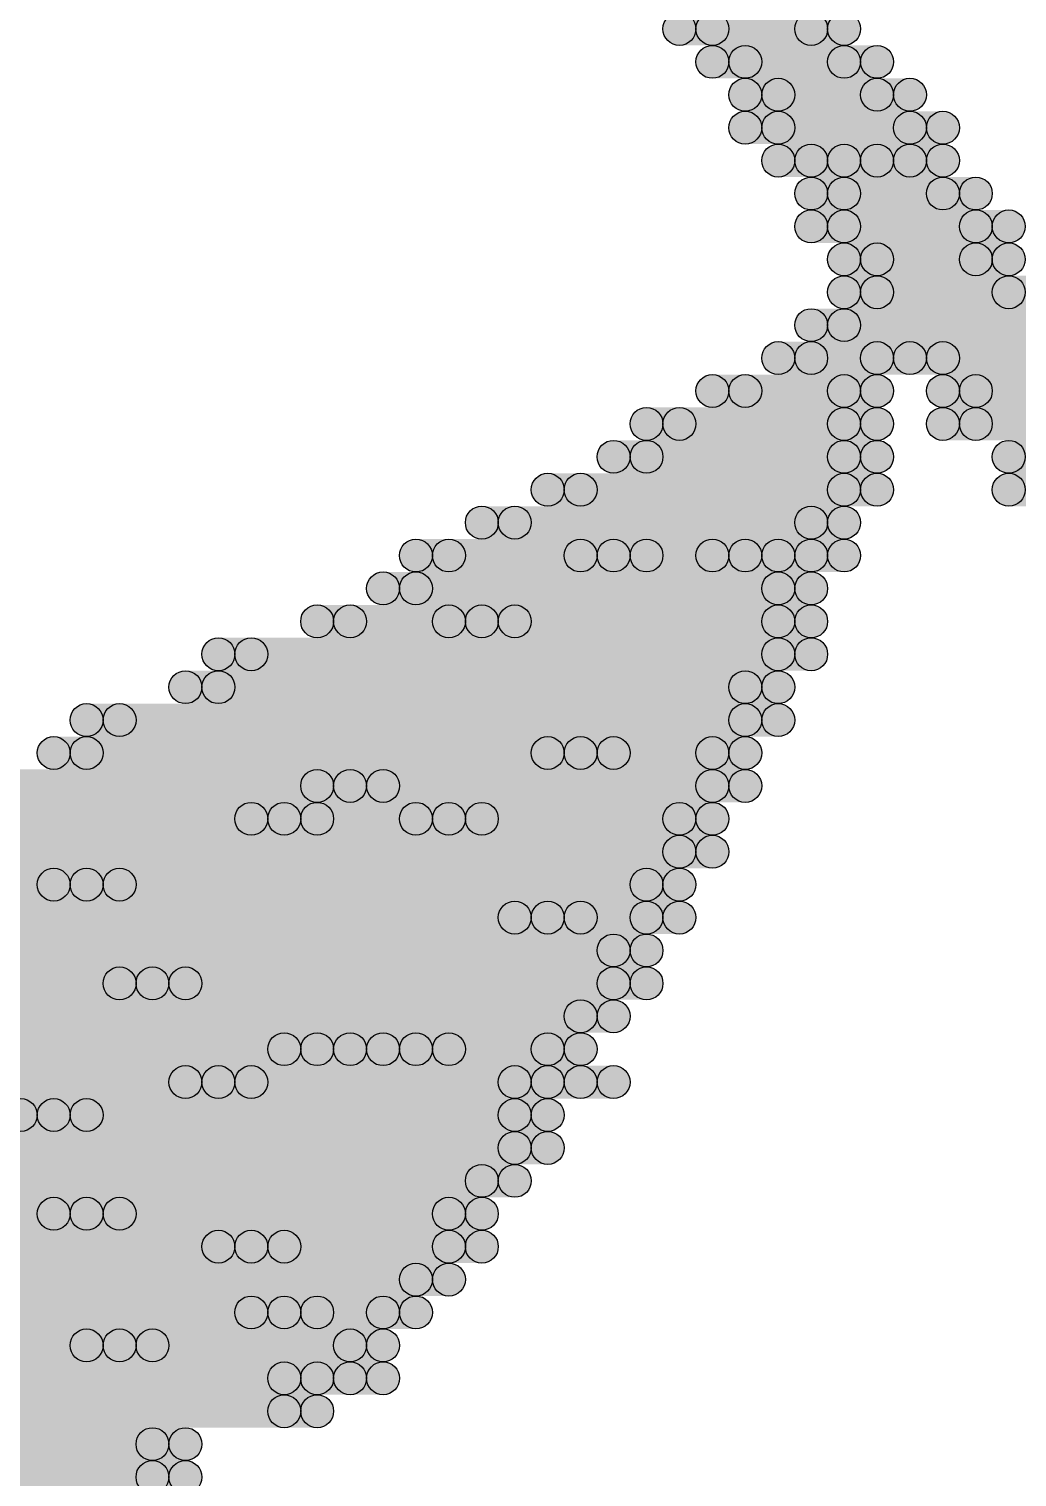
# Model space of a CAD drawing. Header units: millimetres. Extents: x 0 to 137, y 0 to 37.
# Drawn here: x 132.493 to 133.255, y 6.68 to 7.798 of the extents above; entities that cross this region are included whole.
import ezdxf

# ---------------------------------------------------------------- set-up
doc = ezdxf.new("R2010")
doc.units = ezdxf.units.MM
doc.layers.add('TopLayer', color=1, linetype='Continuous')
doc.layers.add('TopSolder', color=216, linetype='Continuous')

msp = doc.modelspace()

# ---------------------------------------------------------------- hatches: boundary and pattern name
at = {"layer": 'TopLayer'}
h = msp.add_hatch(color=1, dxfattribs=at)
edge = h.paths.add_edge_path()
edge.add_arc((133.0198, 7.7978), 0.0127, 0, 360)
for points in [[(133.0198, 7.7851), (133.0198, 7.8105), (133.1214, 7.8105), (133.1214, 7.7851)], [(133.0452, 7.7597), (133.0452, 7.7851), (133.1468, 7.7851), (133.1468, 7.7597)], [(133.0706, 7.7343), (133.0706, 7.7597), (133.1722, 7.7597), (133.1722, 7.7343)], [(133.0706, 7.7089), (133.0706, 7.7343), (133.1976, 7.7343), (133.1976, 7.7089)], [(133.096, 7.6835), (133.096, 7.7089), (133.1468, 7.7089), (133.1468, 7.6835)], [(133.1722, 7.6835), (133.1722, 7.7089), (133.1976, 7.7089), (133.1976, 7.6835)], [(133.1214, 7.6581), (133.1214, 7.6835), (133.223, 7.6835), (133.223, 7.6581)], [(133.1214, 7.6327), (133.1214, 7.6581), (133.2484, 7.6581), (133.2484, 7.6327)], [(133.1468, 7.6073), (133.1468, 7.6327), (133.2484, 7.6327), (133.2484, 7.6073)], [(133.1468, 7.5819), (133.1468, 7.6073), (133.2738, 7.6073), (133.2738, 7.5819)], [(133.1214, 7.5565), (133.1214, 7.5819), (133.2992, 7.5819), (133.2992, 7.5565)], [(133.096, 7.5311), (133.096, 7.5565), (133.1722, 7.5565), (133.1722, 7.5311)], [(133.1976, 7.5311), (133.1976, 7.5565), (133.3246, 7.5565), (133.3246, 7.5311)], [(133.0452, 7.5057), (133.0452, 7.5311), (133.1468, 7.5311), (133.1468, 7.5057)], [(133.223, 7.5057), (133.223, 7.5311), (133.3246, 7.5311), (133.3246, 7.5057)], [(132.9944, 7.4803), (132.9944, 7.5057), (133.1468, 7.5057), (133.1468, 7.4803)], [(133.223, 7.4803), (133.223, 7.5057), (133.35, 7.5057), (133.35, 7.4803)], [(132.969, 7.4549), (132.969, 7.4803), (133.1468, 7.4803), (133.1468, 7.4549)], [(132.9182, 7.4295), (132.9182, 7.4549), (133.1468, 7.4549), (133.1468, 7.4295)], [(132.8674, 7.4041), (132.8674, 7.4295), (133.1214, 7.4295), (133.1214, 7.4041)], [(132.8166, 7.3787), (132.8166, 7.4041), (132.9436, 7.4041), (132.9436, 7.3787)], [(132.969, 7.3787), (132.969, 7.4041), (133.0452, 7.4041), (133.0452, 7.3787)], [(133.0706, 7.3787), (133.0706, 7.4041), (133.1214, 7.4041), (133.1214, 7.3787)], [(132.7912, 7.3533), (132.7912, 7.3787), (133.096, 7.3787), (133.096, 7.3533)], [(132.7404, 7.3279), (132.7404, 7.3533), (132.842, 7.3533), (132.842, 7.3279)], [(132.8674, 7.3279), (132.8674, 7.3533), (133.096, 7.3533), (133.096, 7.3279)], [(132.6642, 7.3025), (132.6642, 7.3279), (133.096, 7.3279), (133.096, 7.3025)], [(132.6388, 7.2771), (132.6388, 7.3025), (133.0706, 7.3025), (133.0706, 7.2771)], [(132.5626, 7.2517), (132.5626, 7.2771), (133.0706, 7.2771), (133.0706, 7.2517)], [(132.5372, 7.2263), (132.5372, 7.2517), (132.9182, 7.2517), (132.9182, 7.2263)], [(132.9436, 7.2263), (132.9436, 7.2517), (133.0452, 7.2517), (133.0452, 7.2263)], [(132.461, 7.2009), (132.461, 7.2263), (132.7404, 7.2263), (132.7404, 7.2009)], [(132.7658, 7.2009), (132.7658, 7.2263), (133.0452, 7.2263), (133.0452, 7.2009)], [(132.3848, 7.1755), (132.3848, 7.2009), (132.6896, 7.2009), (132.6896, 7.1755)], [(132.715, 7.1755), (132.715, 7.2009), (132.8166, 7.2009), (132.8166, 7.1755)], [(132.842, 7.1755), (132.842, 7.2009), (133.0198, 7.2009), (133.0198, 7.1755)], [(132.334, 7.1501), (132.334, 7.1755), (133.0198, 7.1755), (133.0198, 7.1501)], [(132.2578, 7.1247), (132.2578, 7.1501), (132.5372, 7.1501), (132.5372, 7.1247)], [(132.5626, 7.1247), (132.5626, 7.1501), (132.9944, 7.1501), (132.9944, 7.1247)], [(132.1816, 7.0993), (132.1816, 7.1247), (132.8928, 7.1247), (132.8928, 7.0993)], [(132.9182, 7.0993), (132.9182, 7.1247), (132.9944, 7.1247), (132.9944, 7.0993)], [(132.1308, 7.0739), (132.1308, 7.0993), (132.969, 7.0993), (132.969, 7.0739)], [(132.0292, 7.0485), (132.0292, 7.0739), (132.588, 7.0739), (132.588, 7.0485)], [(132.6134, 7.0485), (132.6134, 7.0739), (132.969, 7.0739), (132.969, 7.0485)], [(132.4356, 7.0231), (132.4356, 7.0485), (132.9436, 7.0485), (132.9436, 7.0231)], [(131.8514, 6.9977), (131.8514, 7.0231), (132.715, 7.0231), (132.715, 6.9977)], [(132.7404, 6.9977), (132.7404, 7.0231), (132.7912, 7.0231), (132.7912, 6.9977)], [(132.8166, 6.9977), (132.8166, 7.0231), (132.9182, 7.0231), (132.9182, 6.9977)], [(132.334, 6.9723), (132.334, 6.9977), (132.6388, 6.9977), (132.6388, 6.9723)], [(132.6642, 6.9723), (132.6642, 6.9977), (132.8928, 6.9977), (132.8928, 6.9723)], [(132.9182, 6.9723), (132.9182, 6.9977), (132.9436, 6.9977), (132.9436, 6.9723)], [(132.1562, 6.9469), (132.1562, 6.9723), (132.5118, 6.9723), (132.5118, 6.9469)], [(132.5372, 6.9469), (132.5372, 6.9723), (132.8928, 6.9723), (132.8928, 6.9469)], [(132.1816, 6.9215), (132.1816, 6.9469), (132.8928, 6.9469), (132.8928, 6.9215)], [(131.3434, 6.8961), (131.3434, 6.9215), (132.8674, 6.9215), (132.8674, 6.8961)], [(132.3594, 6.8707), (132.3594, 6.8961), (132.5372, 6.8961), (132.5372, 6.8707)], [(132.5626, 6.8707), (132.5626, 6.8961), (132.842, 6.8961), (132.842, 6.8707)], [(131.191, 6.8453), (131.191, 6.8707), (132.6642, 6.8707), (132.6642, 6.8453)], [(132.6896, 6.8453), (132.6896, 6.8707), (132.842, 6.8707), (132.842, 6.8453)], [(132.3848, 6.8199), (132.3848, 6.8453), (132.8166, 6.8453), (132.8166, 6.8199)], [(131.699, 6.7945), (131.699, 6.8199), (132.6896, 6.8199), (132.6896, 6.7945)], [(132.715, 6.7945), (132.715, 6.8199), (132.7912, 6.8199), (132.7912, 6.7945)], [(132.461, 6.7691), (132.461, 6.7945), (132.5626, 6.7945), (132.5626, 6.7691)], [(132.588, 6.7691), (132.588, 6.7945), (132.7658, 6.7945), (132.7658, 6.7691)], [(132.1054, 6.7437), (132.1054, 6.7691), (132.715, 6.7691), (132.715, 6.7437)], [(132.7404, 6.7437), (132.7404, 6.7691), (132.7658, 6.7691), (132.7658, 6.7437)], [(132.2324, 6.7183), (132.2324, 6.7437), (132.715, 6.7437), (132.715, 6.7183)], [(131.064, 6.6929), (131.064, 6.7183), (132.6134, 6.7183), (132.6134, 6.6929)], [(132.2832, 6.6675), (132.2832, 6.6929), (132.6134, 6.6929), (132.6134, 6.6675)]]:
    msp.add_hatch(color=1, dxfattribs=at).paths.add_polyline_path(points)
h = msp.add_hatch(color=1, dxfattribs=at)
edge = h.paths.add_edge_path()
edge.add_arc((133.1214, 7.7978), 0.0127, 0, 360)
h = msp.add_hatch(color=1, dxfattribs=at)
edge = h.paths.add_edge_path()
edge.add_arc((133.0452, 7.7724), 0.0127, 0, 360)
h = msp.add_hatch(color=1, dxfattribs=at)
edge = h.paths.add_edge_path()
edge.add_arc((133.1468, 7.7724), 0.0127, 0, 360)
h = msp.add_hatch(color=1, dxfattribs=at)
edge = h.paths.add_edge_path()
edge.add_arc((133.0706, 7.747), 0.0127, 0, 360)
h = msp.add_hatch(color=1, dxfattribs=at)
edge = h.paths.add_edge_path()
edge.add_arc((133.1722, 7.747), 0.0127, 0, 360)
h = msp.add_hatch(color=1, dxfattribs=at)
edge = h.paths.add_edge_path()
edge.add_arc((133.0706, 7.7216), 0.0127, 0, 360)
h = msp.add_hatch(color=1, dxfattribs=at)
edge = h.paths.add_edge_path()
edge.add_arc((133.1976, 7.7216), 0.0127, 0, 360)
h = msp.add_hatch(color=1, dxfattribs=at)
edge = h.paths.add_edge_path()
edge.add_arc((133.096, 7.6962), 0.0127, 0, 360)
h = msp.add_hatch(color=1, dxfattribs=at)
edge = h.paths.add_edge_path()
edge.add_arc((133.1468, 7.6962), 0.0127, 0, 360)
h = msp.add_hatch(color=1, dxfattribs=at)
edge = h.paths.add_edge_path()
edge.add_arc((133.1722, 7.6962), 0.0127, 0, 360)
h = msp.add_hatch(color=1, dxfattribs=at)
edge = h.paths.add_edge_path()
edge.add_arc((133.1976, 7.6962), 0.0127, 0, 360)
h = msp.add_hatch(color=1, dxfattribs=at)
edge = h.paths.add_edge_path()
edge.add_arc((133.1214, 7.6708), 0.0127, 0, 360)
h = msp.add_hatch(color=1, dxfattribs=at)
edge = h.paths.add_edge_path()
edge.add_arc((133.223, 7.6708), 0.0127, 0, 360)
h = msp.add_hatch(color=1, dxfattribs=at)
edge = h.paths.add_edge_path()
edge.add_arc((133.1214, 7.6454), 0.0127, 0, 360)
h = msp.add_hatch(color=1, dxfattribs=at)
edge = h.paths.add_edge_path()
edge.add_arc((133.2484, 7.6454), 0.0127, 0, 360)
h = msp.add_hatch(color=1, dxfattribs=at)
edge = h.paths.add_edge_path()
edge.add_arc((133.1468, 7.62), 0.0127, 0, 360)
h = msp.add_hatch(color=1, dxfattribs=at)
edge = h.paths.add_edge_path()
edge.add_arc((133.2484, 7.62), 0.0127, 0, 360)
h = msp.add_hatch(color=1, dxfattribs=at)
edge = h.paths.add_edge_path()
edge.add_arc((133.1468, 7.5946), 0.0127, 0, 360)
h = msp.add_hatch(color=1, dxfattribs=at)
edge = h.paths.add_edge_path()
edge.add_arc((133.1214, 7.5692), 0.0127, 0, 360)
h = msp.add_hatch(color=1, dxfattribs=at)
edge = h.paths.add_edge_path()
edge.add_arc((133.096, 7.5438), 0.0127, 0, 360)
h = msp.add_hatch(color=1, dxfattribs=at)
edge = h.paths.add_edge_path()
edge.add_arc((133.1722, 7.5438), 0.0127, 0, 360)
h = msp.add_hatch(color=1, dxfattribs=at)
edge = h.paths.add_edge_path()
edge.add_arc((133.1976, 7.5438), 0.0127, 0, 360)
h = msp.add_hatch(color=1, dxfattribs=at)
edge = h.paths.add_edge_path()
edge.add_arc((133.0452, 7.5184), 0.0127, 0, 360)
h = msp.add_hatch(color=1, dxfattribs=at)
edge = h.paths.add_edge_path()
edge.add_arc((133.1468, 7.5184), 0.0127, 0, 360)
h = msp.add_hatch(color=1, dxfattribs=at)
edge = h.paths.add_edge_path()
edge.add_arc((133.223, 7.5184), 0.0127, 0, 360)
h = msp.add_hatch(color=1, dxfattribs=at)
edge = h.paths.add_edge_path()
edge.add_arc((132.9944, 7.493), 0.0127, 0, 360)
h = msp.add_hatch(color=1, dxfattribs=at)
edge = h.paths.add_edge_path()
edge.add_arc((133.1468, 7.493), 0.0127, 0, 360)
h = msp.add_hatch(color=1, dxfattribs=at)
edge = h.paths.add_edge_path()
edge.add_arc((133.223, 7.493), 0.0127, 0, 360)
h = msp.add_hatch(color=1, dxfattribs=at)
edge = h.paths.add_edge_path()
edge.add_arc((132.969, 7.4676), 0.0127, 0, 360)
h = msp.add_hatch(color=1, dxfattribs=at)
edge = h.paths.add_edge_path()
edge.add_arc((133.1468, 7.4676), 0.0127, 0, 360)
h = msp.add_hatch(color=1, dxfattribs=at)
edge = h.paths.add_edge_path()
edge.add_arc((132.9182, 7.4422), 0.0127, 0, 360)
h = msp.add_hatch(color=1, dxfattribs=at)
edge = h.paths.add_edge_path()
edge.add_arc((133.1468, 7.4422), 0.0127, 0, 360)
h = msp.add_hatch(color=1, dxfattribs=at)
edge = h.paths.add_edge_path()
edge.add_arc((132.8674, 7.4168), 0.0127, 0, 360)
h = msp.add_hatch(color=1, dxfattribs=at)
edge = h.paths.add_edge_path()
edge.add_arc((133.1214, 7.4168), 0.0127, 0, 360)
h = msp.add_hatch(color=1, dxfattribs=at)
edge = h.paths.add_edge_path()
edge.add_arc((132.8166, 7.3914), 0.0127, 0, 360)
h = msp.add_hatch(color=1, dxfattribs=at)
edge = h.paths.add_edge_path()
edge.add_arc((132.9436, 7.3914), 0.0127, 0, 360)
h = msp.add_hatch(color=1, dxfattribs=at)
edge = h.paths.add_edge_path()
edge.add_arc((132.969, 7.3914), 0.0127, 0, 360)
h = msp.add_hatch(color=1, dxfattribs=at)
edge = h.paths.add_edge_path()
edge.add_arc((133.0452, 7.3914), 0.0127, 0, 360)
h = msp.add_hatch(color=1, dxfattribs=at)
edge = h.paths.add_edge_path()
edge.add_arc((133.0706, 7.3914), 0.0127, 0, 360)
h = msp.add_hatch(color=1, dxfattribs=at)
edge = h.paths.add_edge_path()
edge.add_arc((133.1214, 7.3914), 0.0127, 0, 360)
h = msp.add_hatch(color=1, dxfattribs=at)
edge = h.paths.add_edge_path()
edge.add_arc((132.7912, 7.366), 0.0127, 0, 360)
h = msp.add_hatch(color=1, dxfattribs=at)
edge = h.paths.add_edge_path()
edge.add_arc((133.096, 7.366), 0.0127, 0, 360)
h = msp.add_hatch(color=1, dxfattribs=at)
edge = h.paths.add_edge_path()
edge.add_arc((132.7404, 7.3406), 0.0127, 0, 360)
h = msp.add_hatch(color=1, dxfattribs=at)
edge = h.paths.add_edge_path()
edge.add_arc((132.842, 7.3406), 0.0127, 0, 360)
h = msp.add_hatch(color=1, dxfattribs=at)
edge = h.paths.add_edge_path()
edge.add_arc((132.8674, 7.3406), 0.0127, 0, 360)
h = msp.add_hatch(color=1, dxfattribs=at)
edge = h.paths.add_edge_path()
edge.add_arc((133.096, 7.3406), 0.0127, 0, 360)
h = msp.add_hatch(color=1, dxfattribs=at)
edge = h.paths.add_edge_path()
edge.add_arc((132.6642, 7.3152), 0.0127, 0, 360)
h = msp.add_hatch(color=1, dxfattribs=at)
edge = h.paths.add_edge_path()
edge.add_arc((133.096, 7.3152), 0.0127, 0, 360)
h = msp.add_hatch(color=1, dxfattribs=at)
edge = h.paths.add_edge_path()
edge.add_arc((132.6388, 7.2898), 0.0127, 0, 360)
h = msp.add_hatch(color=1, dxfattribs=at)
edge = h.paths.add_edge_path()
edge.add_arc((133.0706, 7.2898), 0.0127, 0, 360)
h = msp.add_hatch(color=1, dxfattribs=at)
edge = h.paths.add_edge_path()
edge.add_arc((132.5626, 7.2644), 0.0127, 0, 360)
h = msp.add_hatch(color=1, dxfattribs=at)
edge = h.paths.add_edge_path()
edge.add_arc((133.0706, 7.2644), 0.0127, 0, 360)
h = msp.add_hatch(color=1, dxfattribs=at)
edge = h.paths.add_edge_path()
edge.add_arc((132.5372, 7.239), 0.0127, 0, 360)
h = msp.add_hatch(color=1, dxfattribs=at)
edge = h.paths.add_edge_path()
edge.add_arc((132.9182, 7.239), 0.0127, 0, 360)
h = msp.add_hatch(color=1, dxfattribs=at)
edge = h.paths.add_edge_path()
edge.add_arc((132.9436, 7.239), 0.0127, 0, 360)
h = msp.add_hatch(color=1, dxfattribs=at)
edge = h.paths.add_edge_path()
edge.add_arc((133.0452, 7.239), 0.0127, 0, 360)
h = msp.add_hatch(color=1, dxfattribs=at)
edge = h.paths.add_edge_path()
edge.add_arc((132.7404, 7.2136), 0.0127, 0, 360)
h = msp.add_hatch(color=1, dxfattribs=at)
edge = h.paths.add_edge_path()
edge.add_arc((132.7658, 7.2136), 0.0127, 0, 360)
h = msp.add_hatch(color=1, dxfattribs=at)
edge = h.paths.add_edge_path()
edge.add_arc((133.0452, 7.2136), 0.0127, 0, 360)
h = msp.add_hatch(color=1, dxfattribs=at)
edge = h.paths.add_edge_path()
edge.add_arc((132.6896, 7.1882), 0.0127, 0, 360)
h = msp.add_hatch(color=1, dxfattribs=at)
edge = h.paths.add_edge_path()
edge.add_arc((132.715, 7.1882), 0.0127, 0, 360)
h = msp.add_hatch(color=1, dxfattribs=at)
edge = h.paths.add_edge_path()
edge.add_arc((132.8166, 7.1882), 0.0127, 0, 360)
h = msp.add_hatch(color=1, dxfattribs=at)
edge = h.paths.add_edge_path()
edge.add_arc((132.842, 7.1882), 0.0127, 0, 360)
h = msp.add_hatch(color=1, dxfattribs=at)
edge = h.paths.add_edge_path()
edge.add_arc((133.0198, 7.1882), 0.0127, 0, 360)
h = msp.add_hatch(color=1, dxfattribs=at)
edge = h.paths.add_edge_path()
edge.add_arc((133.0198, 7.1628), 0.0127, 0, 360)
h = msp.add_hatch(color=1, dxfattribs=at)
edge = h.paths.add_edge_path()
edge.add_arc((132.5372, 7.1374), 0.0127, 0, 360)
h = msp.add_hatch(color=1, dxfattribs=at)
edge = h.paths.add_edge_path()
edge.add_arc((132.5626, 7.1374), 0.0127, 0, 360)
h = msp.add_hatch(color=1, dxfattribs=at)
edge = h.paths.add_edge_path()
edge.add_arc((132.9944, 7.1374), 0.0127, 0, 360)
h = msp.add_hatch(color=1, dxfattribs=at)
edge = h.paths.add_edge_path()
edge.add_arc((132.8928, 7.112), 0.0127, 0, 360)
h = msp.add_hatch(color=1, dxfattribs=at)
edge = h.paths.add_edge_path()
edge.add_arc((132.9182, 7.112), 0.0127, 0, 360)
h = msp.add_hatch(color=1, dxfattribs=at)
edge = h.paths.add_edge_path()
edge.add_arc((132.9944, 7.112), 0.0127, 0, 360)
h = msp.add_hatch(color=1, dxfattribs=at)
edge = h.paths.add_edge_path()
edge.add_arc((132.969, 7.0866), 0.0127, 0, 360)
h = msp.add_hatch(color=1, dxfattribs=at)
edge = h.paths.add_edge_path()
edge.add_arc((132.588, 7.0612), 0.0127, 0, 360)
h = msp.add_hatch(color=1, dxfattribs=at)
edge = h.paths.add_edge_path()
edge.add_arc((132.6134, 7.0612), 0.0127, 0, 360)
h = msp.add_hatch(color=1, dxfattribs=at)
edge = h.paths.add_edge_path()
edge.add_arc((132.969, 7.0612), 0.0127, 0, 360)
h = msp.add_hatch(color=1, dxfattribs=at)
edge = h.paths.add_edge_path()
edge.add_arc((132.9436, 7.0358), 0.0127, 0, 360)
h = msp.add_hatch(color=1, dxfattribs=at)
edge = h.paths.add_edge_path()
edge.add_arc((132.715, 7.0104), 0.0127, 0, 360)
h = msp.add_hatch(color=1, dxfattribs=at)
edge = h.paths.add_edge_path()
edge.add_arc((132.7404, 7.0104), 0.0127, 0, 360)
h = msp.add_hatch(color=1, dxfattribs=at)
edge = h.paths.add_edge_path()
edge.add_arc((132.7912, 7.0104), 0.0127, 0, 360)
h = msp.add_hatch(color=1, dxfattribs=at)
edge = h.paths.add_edge_path()
edge.add_arc((132.8166, 7.0104), 0.0127, 0, 360)
h = msp.add_hatch(color=1, dxfattribs=at)
edge = h.paths.add_edge_path()
edge.add_arc((132.9182, 7.0104), 0.0127, 0, 360)
h = msp.add_hatch(color=1, dxfattribs=at)
edge = h.paths.add_edge_path()
edge.add_arc((132.6388, 6.985), 0.0127, 0, 360)
h = msp.add_hatch(color=1, dxfattribs=at)
edge = h.paths.add_edge_path()
edge.add_arc((132.6642, 6.985), 0.0127, 0, 360)
h = msp.add_hatch(color=1, dxfattribs=at)
edge = h.paths.add_edge_path()
edge.add_arc((132.8928, 6.985), 0.0127, 0, 360)
h = msp.add_hatch(color=1, dxfattribs=at)
edge = h.paths.add_edge_path()
edge.add_arc((132.9182, 6.985), 0.0127, 0, 360)
h = msp.add_hatch(color=1, dxfattribs=at)
edge = h.paths.add_edge_path()
edge.add_arc((132.9436, 6.985), 0.0127, 0, 360)
h = msp.add_hatch(color=1, dxfattribs=at)
edge = h.paths.add_edge_path()
edge.add_arc((132.5118, 6.9596), 0.0127, 0, 360)
h = msp.add_hatch(color=1, dxfattribs=at)
edge = h.paths.add_edge_path()
edge.add_arc((132.5372, 6.9596), 0.0127, 0, 360)
h = msp.add_hatch(color=1, dxfattribs=at)
edge = h.paths.add_edge_path()
edge.add_arc((132.8928, 6.9596), 0.0127, 0, 360)
h = msp.add_hatch(color=1, dxfattribs=at)
edge = h.paths.add_edge_path()
edge.add_arc((132.8928, 6.9342), 0.0127, 0, 360)
h = msp.add_hatch(color=1, dxfattribs=at)
edge = h.paths.add_edge_path()
edge.add_arc((132.8674, 6.9088), 0.0127, 0, 360)
h = msp.add_hatch(color=1, dxfattribs=at)
edge = h.paths.add_edge_path()
edge.add_arc((132.5372, 6.8834), 0.0127, 0, 360)
h = msp.add_hatch(color=1, dxfattribs=at)
edge = h.paths.add_edge_path()
edge.add_arc((132.5626, 6.8834), 0.0127, 0, 360)
h = msp.add_hatch(color=1, dxfattribs=at)
edge = h.paths.add_edge_path()
edge.add_arc((132.842, 6.8834), 0.0127, 0, 360)
h = msp.add_hatch(color=1, dxfattribs=at)
edge = h.paths.add_edge_path()
edge.add_arc((132.6642, 6.858), 0.0127, 0, 360)
h = msp.add_hatch(color=1, dxfattribs=at)
edge = h.paths.add_edge_path()
edge.add_arc((132.6896, 6.858), 0.0127, 0, 360)
h = msp.add_hatch(color=1, dxfattribs=at)
edge = h.paths.add_edge_path()
edge.add_arc((132.842, 6.858), 0.0127, 0, 360)
h = msp.add_hatch(color=1, dxfattribs=at)
edge = h.paths.add_edge_path()
edge.add_arc((132.8166, 6.8326), 0.0127, 0, 360)
h = msp.add_hatch(color=1, dxfattribs=at)
edge = h.paths.add_edge_path()
edge.add_arc((132.6896, 6.8072), 0.0127, 0, 360)
h = msp.add_hatch(color=1, dxfattribs=at)
edge = h.paths.add_edge_path()
edge.add_arc((132.715, 6.8072), 0.0127, 0, 360)
h = msp.add_hatch(color=1, dxfattribs=at)
edge = h.paths.add_edge_path()
edge.add_arc((132.7912, 6.8072), 0.0127, 0, 360)
h = msp.add_hatch(color=1, dxfattribs=at)
edge = h.paths.add_edge_path()
edge.add_arc((132.5626, 6.7818), 0.0127, 0, 360)
h = msp.add_hatch(color=1, dxfattribs=at)
edge = h.paths.add_edge_path()
edge.add_arc((132.588, 6.7818), 0.0127, 0, 360)
h = msp.add_hatch(color=1, dxfattribs=at)
edge = h.paths.add_edge_path()
edge.add_arc((132.7658, 6.7818), 0.0127, 0, 360)
h = msp.add_hatch(color=1, dxfattribs=at)
edge = h.paths.add_edge_path()
edge.add_arc((132.715, 6.7564), 0.0127, 0, 360)
h = msp.add_hatch(color=1, dxfattribs=at)
edge = h.paths.add_edge_path()
edge.add_arc((132.7404, 6.7564), 0.0127, 0, 360)
h = msp.add_hatch(color=1, dxfattribs=at)
edge = h.paths.add_edge_path()
edge.add_arc((132.7658, 6.7564), 0.0127, 0, 360)
h = msp.add_hatch(color=1, dxfattribs=at)
edge = h.paths.add_edge_path()
edge.add_arc((132.715, 6.731), 0.0127, 0, 360)
h = msp.add_hatch(color=1, dxfattribs=at)
edge = h.paths.add_edge_path()
edge.add_arc((132.6134, 6.7056), 0.0127, 0, 360)
h = msp.add_hatch(color=1, dxfattribs=at)
edge = h.paths.add_edge_path()
edge.add_arc((132.6134, 6.6802), 0.0127, 0, 360)
at = {"layer": 'TopSolder'}
h = msp.add_hatch(color=216, dxfattribs=at)
edge = h.paths.add_edge_path()
edge.add_arc((132.9944, 7.7978), 0.0127, 0, 360)
for points in [[(132.9944, 7.7851), (132.9944, 7.8105), (133.096, 7.8105), (133.096, 7.7851)], [(133.0198, 7.7597), (133.0198, 7.7851), (133.1214, 7.7851), (133.1214, 7.7597)], [(133.0452, 7.7343), (133.0452, 7.7597), (133.1468, 7.7597), (133.1468, 7.7343)], [(133.0452, 7.7089), (133.0452, 7.7343), (133.1722, 7.7343), (133.1722, 7.7089)], [(133.0706, 7.6835), (133.0706, 7.7089), (133.1214, 7.7089), (133.1214, 7.6835)], [(133.1468, 7.6835), (133.1468, 7.7089), (133.1722, 7.7089), (133.1722, 7.6835)], [(133.096, 7.6581), (133.096, 7.6835), (133.1976, 7.6835), (133.1976, 7.6581)], [(133.096, 7.6327), (133.096, 7.6581), (133.223, 7.6581), (133.223, 7.6327)], [(133.1214, 7.6073), (133.1214, 7.6327), (133.223, 7.6327), (133.223, 7.6073)], [(133.1214, 7.5819), (133.1214, 7.6073), (133.2484, 7.6073), (133.2484, 7.5819)], [(133.096, 7.5565), (133.096, 7.5819), (133.2738, 7.5819), (133.2738, 7.5565)], [(133.0706, 7.5311), (133.0706, 7.5565), (133.1468, 7.5565), (133.1468, 7.5311)], [(133.1722, 7.5311), (133.1722, 7.5565), (133.2992, 7.5565), (133.2992, 7.5311)], [(133.0198, 7.5057), (133.0198, 7.5311), (133.1214, 7.5311), (133.1214, 7.5057)], [(133.1976, 7.5057), (133.1976, 7.5311), (133.2992, 7.5311), (133.2992, 7.5057)], [(132.969, 7.4803), (132.969, 7.5057), (133.1214, 7.5057), (133.1214, 7.4803)], [(133.1976, 7.4803), (133.1976, 7.5057), (133.3246, 7.5057), (133.3246, 7.4803)], [(132.9436, 7.4549), (132.9436, 7.4803), (133.1214, 7.4803), (133.1214, 7.4549)], [(133.2484, 7.4549), (133.2484, 7.4803), (133.3246, 7.4803), (133.3246, 7.4549)], [(132.8928, 7.4295), (132.8928, 7.4549), (133.1214, 7.4549), (133.1214, 7.4295)], [(133.2484, 7.4295), (133.2484, 7.4549), (133.35, 7.4549), (133.35, 7.4295)], [(132.842, 7.4041), (132.842, 7.4295), (133.096, 7.4295), (133.096, 7.4041)], [(132.7912, 7.3787), (132.7912, 7.4041), (132.9182, 7.4041), (132.9182, 7.3787)], [(132.9436, 7.3787), (132.9436, 7.4041), (133.0198, 7.4041), (133.0198, 7.3787)], [(133.0452, 7.3787), (133.0452, 7.4041), (133.096, 7.4041), (133.096, 7.3787)], [(132.7658, 7.3533), (132.7658, 7.3787), (133.0706, 7.3787), (133.0706, 7.3533)], [(132.715, 7.3279), (132.715, 7.3533), (132.8166, 7.3533), (132.8166, 7.3279)], [(132.842, 7.3279), (132.842, 7.3533), (133.0706, 7.3533), (133.0706, 7.3279)], [(132.6388, 7.3025), (132.6388, 7.3279), (133.0706, 7.3279), (133.0706, 7.3025)], [(132.6134, 7.2771), (132.6134, 7.3025), (133.0452, 7.3025), (133.0452, 7.2771)], [(132.5372, 7.2517), (132.5372, 7.2771), (133.0452, 7.2771), (133.0452, 7.2517)], [(132.5118, 7.2263), (132.5118, 7.2517), (132.8928, 7.2517), (132.8928, 7.2263)], [(132.9182, 7.2263), (132.9182, 7.2517), (133.0198, 7.2517), (133.0198, 7.2263)], [(132.4356, 7.2009), (132.4356, 7.2263), (132.715, 7.2263), (132.715, 7.2009)], [(132.7404, 7.2009), (132.7404, 7.2263), (133.0198, 7.2263), (133.0198, 7.2009)], [(132.3594, 7.1755), (132.3594, 7.2009), (132.6642, 7.2009), (132.6642, 7.1755)], [(132.6896, 7.1755), (132.6896, 7.2009), (132.7912, 7.2009), (132.7912, 7.1755)], [(132.8166, 7.1755), (132.8166, 7.2009), (132.9944, 7.2009), (132.9944, 7.1755)], [(132.3086, 7.1501), (132.3086, 7.1755), (132.9944, 7.1755), (132.9944, 7.1501)], [(132.2324, 7.1247), (132.2324, 7.1501), (132.5118, 7.1501), (132.5118, 7.1247)], [(132.5372, 7.1247), (132.5372, 7.1501), (132.969, 7.1501), (132.969, 7.1247)], [(132.1562, 7.0993), (132.1562, 7.1247), (132.8674, 7.1247), (132.8674, 7.0993)], [(132.8928, 7.0993), (132.8928, 7.1247), (132.969, 7.1247), (132.969, 7.0993)], [(132.1054, 7.0739), (132.1054, 7.0993), (132.9436, 7.0993), (132.9436, 7.0739)], [(132.0038, 7.0485), (132.0038, 7.0739), (132.5626, 7.0739), (132.5626, 7.0485)], [(132.588, 7.0485), (132.588, 7.0739), (132.9436, 7.0739), (132.9436, 7.0485)], [(132.4102, 7.0231), (132.4102, 7.0485), (132.9182, 7.0485), (132.9182, 7.0231)], [(131.826, 6.9977), (131.826, 7.0231), (132.6896, 7.0231), (132.6896, 6.9977)], [(132.715, 6.9977), (132.715, 7.0231), (132.7658, 7.0231), (132.7658, 6.9977)], [(132.7912, 6.9977), (132.7912, 7.0231), (132.8928, 7.0231), (132.8928, 6.9977)], [(132.3086, 6.9723), (132.3086, 6.9977), (132.6134, 6.9977), (132.6134, 6.9723)], [(132.6388, 6.9723), (132.6388, 6.9977), (132.8674, 6.9977), (132.8674, 6.9723)], [(132.8928, 6.9723), (132.8928, 6.9977), (132.9182, 6.9977), (132.9182, 6.9723)], [(132.5118, 6.9469), (132.5118, 6.9723), (132.8674, 6.9723), (132.8674, 6.9469)], [(132.1562, 6.9215), (132.1562, 6.9469), (132.8674, 6.9469), (132.8674, 6.9215)], [(131.318, 6.8961), (131.318, 6.9215), (132.842, 6.9215), (132.842, 6.8961)], [(132.334, 6.8707), (132.334, 6.8961), (132.5118, 6.8961), (132.5118, 6.8707)], [(132.5372, 6.8707), (132.5372, 6.8961), (132.8166, 6.8961), (132.8166, 6.8707)], [(131.1656, 6.8453), (131.1656, 6.8707), (132.6388, 6.8707), (132.6388, 6.8453)], [(132.6642, 6.8453), (132.6642, 6.8707), (132.8166, 6.8707), (132.8166, 6.8453)], [(132.3594, 6.8199), (132.3594, 6.8453), (132.7912, 6.8453), (132.7912, 6.8199)], [(131.6736, 6.7945), (131.6736, 6.8199), (132.6642, 6.8199), (132.6642, 6.7945)], [(132.6896, 6.7945), (132.6896, 6.8199), (132.7658, 6.8199), (132.7658, 6.7945)], [(132.4356, 6.7691), (132.4356, 6.7945), (132.5372, 6.7945), (132.5372, 6.7691)], [(132.5626, 6.7691), (132.5626, 6.7945), (132.7404, 6.7945), (132.7404, 6.7691)], [(132.08, 6.7437), (132.08, 6.7691), (132.6896, 6.7691), (132.6896, 6.7437)], [(132.715, 6.7437), (132.715, 6.7691), (132.7404, 6.7691), (132.7404, 6.7437)], [(132.207, 6.7183), (132.207, 6.7437), (132.6896, 6.7437), (132.6896, 6.7183)], [(131.0386, 6.6929), (131.0386, 6.7183), (132.588, 6.7183), (132.588, 6.6929)], [(132.2578, 6.6675), (132.2578, 6.6929), (132.588, 6.6929), (132.588, 6.6675)]]:
    msp.add_hatch(color=216, dxfattribs=at).paths.add_polyline_path(points)
h = msp.add_hatch(color=216, dxfattribs=at)
edge = h.paths.add_edge_path()
edge.add_arc((133.096, 7.7978), 0.0127, 0, 360)
h = msp.add_hatch(color=216, dxfattribs=at)
edge = h.paths.add_edge_path()
edge.add_arc((133.0198, 7.7724), 0.0127, 0, 360)
h = msp.add_hatch(color=216, dxfattribs=at)
edge = h.paths.add_edge_path()
edge.add_arc((133.1214, 7.7724), 0.0127, 0, 360)
h = msp.add_hatch(color=216, dxfattribs=at)
edge = h.paths.add_edge_path()
edge.add_arc((133.0452, 7.747), 0.0127, 0, 360)
h = msp.add_hatch(color=216, dxfattribs=at)
edge = h.paths.add_edge_path()
edge.add_arc((133.1468, 7.747), 0.0127, 0, 360)
h = msp.add_hatch(color=216, dxfattribs=at)
edge = h.paths.add_edge_path()
edge.add_arc((133.0452, 7.7216), 0.0127, 0, 360)
h = msp.add_hatch(color=216, dxfattribs=at)
edge = h.paths.add_edge_path()
edge.add_arc((133.1722, 7.7216), 0.0127, 0, 360)
h = msp.add_hatch(color=216, dxfattribs=at)
edge = h.paths.add_edge_path()
edge.add_arc((133.0706, 7.6962), 0.0127, 0, 360)
h = msp.add_hatch(color=216, dxfattribs=at)
edge = h.paths.add_edge_path()
edge.add_arc((133.1214, 7.6962), 0.0127, 0, 360)
h = msp.add_hatch(color=216, dxfattribs=at)
edge = h.paths.add_edge_path()
edge.add_arc((133.1468, 7.6962), 0.0127, 0, 360)
h = msp.add_hatch(color=216, dxfattribs=at)
edge = h.paths.add_edge_path()
edge.add_arc((133.1722, 7.6962), 0.0127, 0, 360)
h = msp.add_hatch(color=216, dxfattribs=at)
edge = h.paths.add_edge_path()
edge.add_arc((133.096, 7.6708), 0.0127, 0, 360)
h = msp.add_hatch(color=216, dxfattribs=at)
edge = h.paths.add_edge_path()
edge.add_arc((133.1976, 7.6708), 0.0127, 0, 360)
h = msp.add_hatch(color=216, dxfattribs=at)
edge = h.paths.add_edge_path()
edge.add_arc((133.096, 7.6454), 0.0127, 0, 360)
h = msp.add_hatch(color=216, dxfattribs=at)
edge = h.paths.add_edge_path()
edge.add_arc((133.223, 7.6454), 0.0127, 0, 360)
h = msp.add_hatch(color=216, dxfattribs=at)
edge = h.paths.add_edge_path()
edge.add_arc((133.1214, 7.62), 0.0127, 0, 360)
h = msp.add_hatch(color=216, dxfattribs=at)
edge = h.paths.add_edge_path()
edge.add_arc((133.223, 7.62), 0.0127, 0, 360)
h = msp.add_hatch(color=216, dxfattribs=at)
edge = h.paths.add_edge_path()
edge.add_arc((133.1214, 7.5946), 0.0127, 0, 360)
h = msp.add_hatch(color=216, dxfattribs=at)
edge = h.paths.add_edge_path()
edge.add_arc((133.2484, 7.5946), 0.0127, 0, 360)
h = msp.add_hatch(color=216, dxfattribs=at)
edge = h.paths.add_edge_path()
edge.add_arc((133.096, 7.5692), 0.0127, 0, 360)
h = msp.add_hatch(color=216, dxfattribs=at)
edge = h.paths.add_edge_path()
edge.add_arc((133.0706, 7.5438), 0.0127, 0, 360)
h = msp.add_hatch(color=216, dxfattribs=at)
edge = h.paths.add_edge_path()
edge.add_arc((133.1468, 7.5438), 0.0127, 0, 360)
h = msp.add_hatch(color=216, dxfattribs=at)
edge = h.paths.add_edge_path()
edge.add_arc((133.1722, 7.5438), 0.0127, 0, 360)
h = msp.add_hatch(color=216, dxfattribs=at)
edge = h.paths.add_edge_path()
edge.add_arc((133.0198, 7.5184), 0.0127, 0, 360)
h = msp.add_hatch(color=216, dxfattribs=at)
edge = h.paths.add_edge_path()
edge.add_arc((133.1214, 7.5184), 0.0127, 0, 360)
h = msp.add_hatch(color=216, dxfattribs=at)
edge = h.paths.add_edge_path()
edge.add_arc((133.1976, 7.5184), 0.0127, 0, 360)
h = msp.add_hatch(color=216, dxfattribs=at)
edge = h.paths.add_edge_path()
edge.add_arc((132.969, 7.493), 0.0127, 0, 360)
h = msp.add_hatch(color=216, dxfattribs=at)
edge = h.paths.add_edge_path()
edge.add_arc((133.1214, 7.493), 0.0127, 0, 360)
h = msp.add_hatch(color=216, dxfattribs=at)
edge = h.paths.add_edge_path()
edge.add_arc((133.1976, 7.493), 0.0127, 0, 360)
h = msp.add_hatch(color=216, dxfattribs=at)
edge = h.paths.add_edge_path()
edge.add_arc((132.9436, 7.4676), 0.0127, 0, 360)
h = msp.add_hatch(color=216, dxfattribs=at)
edge = h.paths.add_edge_path()
edge.add_arc((133.1214, 7.4676), 0.0127, 0, 360)
h = msp.add_hatch(color=216, dxfattribs=at)
edge = h.paths.add_edge_path()
edge.add_arc((133.2484, 7.4676), 0.0127, 0, 360)
h = msp.add_hatch(color=216, dxfattribs=at)
edge = h.paths.add_edge_path()
edge.add_arc((132.8928, 7.4422), 0.0127, 0, 360)
h = msp.add_hatch(color=216, dxfattribs=at)
edge = h.paths.add_edge_path()
edge.add_arc((133.1214, 7.4422), 0.0127, 0, 360)
h = msp.add_hatch(color=216, dxfattribs=at)
edge = h.paths.add_edge_path()
edge.add_arc((133.2484, 7.4422), 0.0127, 0, 360)
h = msp.add_hatch(color=216, dxfattribs=at)
edge = h.paths.add_edge_path()
edge.add_arc((132.842, 7.4168), 0.0127, 0, 360)
h = msp.add_hatch(color=216, dxfattribs=at)
edge = h.paths.add_edge_path()
edge.add_arc((133.096, 7.4168), 0.0127, 0, 360)
h = msp.add_hatch(color=216, dxfattribs=at)
edge = h.paths.add_edge_path()
edge.add_arc((132.7912, 7.3914), 0.0127, 0, 360)
h = msp.add_hatch(color=216, dxfattribs=at)
edge = h.paths.add_edge_path()
edge.add_arc((132.9182, 7.3914), 0.0127, 0, 360)
h = msp.add_hatch(color=216, dxfattribs=at)
edge = h.paths.add_edge_path()
edge.add_arc((132.9436, 7.3914), 0.0127, 0, 360)
h = msp.add_hatch(color=216, dxfattribs=at)
edge = h.paths.add_edge_path()
edge.add_arc((133.0198, 7.3914), 0.0127, 0, 360)
h = msp.add_hatch(color=216, dxfattribs=at)
edge = h.paths.add_edge_path()
edge.add_arc((133.0452, 7.3914), 0.0127, 0, 360)
h = msp.add_hatch(color=216, dxfattribs=at)
edge = h.paths.add_edge_path()
edge.add_arc((133.096, 7.3914), 0.0127, 0, 360)
h = msp.add_hatch(color=216, dxfattribs=at)
edge = h.paths.add_edge_path()
edge.add_arc((132.7658, 7.366), 0.0127, 0, 360)
h = msp.add_hatch(color=216, dxfattribs=at)
edge = h.paths.add_edge_path()
edge.add_arc((133.0706, 7.366), 0.0127, 0, 360)
h = msp.add_hatch(color=216, dxfattribs=at)
edge = h.paths.add_edge_path()
edge.add_arc((132.715, 7.3406), 0.0127, 0, 360)
h = msp.add_hatch(color=216, dxfattribs=at)
edge = h.paths.add_edge_path()
edge.add_arc((132.8166, 7.3406), 0.0127, 0, 360)
h = msp.add_hatch(color=216, dxfattribs=at)
edge = h.paths.add_edge_path()
edge.add_arc((132.842, 7.3406), 0.0127, 0, 360)
h = msp.add_hatch(color=216, dxfattribs=at)
edge = h.paths.add_edge_path()
edge.add_arc((133.0706, 7.3406), 0.0127, 0, 360)
h = msp.add_hatch(color=216, dxfattribs=at)
edge = h.paths.add_edge_path()
edge.add_arc((132.6388, 7.3152), 0.0127, 0, 360)
h = msp.add_hatch(color=216, dxfattribs=at)
edge = h.paths.add_edge_path()
edge.add_arc((133.0706, 7.3152), 0.0127, 0, 360)
h = msp.add_hatch(color=216, dxfattribs=at)
edge = h.paths.add_edge_path()
edge.add_arc((132.6134, 7.2898), 0.0127, 0, 360)
h = msp.add_hatch(color=216, dxfattribs=at)
edge = h.paths.add_edge_path()
edge.add_arc((133.0452, 7.2898), 0.0127, 0, 360)
h = msp.add_hatch(color=216, dxfattribs=at)
edge = h.paths.add_edge_path()
edge.add_arc((132.5372, 7.2644), 0.0127, 0, 360)
h = msp.add_hatch(color=216, dxfattribs=at)
edge = h.paths.add_edge_path()
edge.add_arc((133.0452, 7.2644), 0.0127, 0, 360)
h = msp.add_hatch(color=216, dxfattribs=at)
edge = h.paths.add_edge_path()
edge.add_arc((132.5118, 7.239), 0.0127, 0, 360)
h = msp.add_hatch(color=216, dxfattribs=at)
edge = h.paths.add_edge_path()
edge.add_arc((132.8928, 7.239), 0.0127, 0, 360)
h = msp.add_hatch(color=216, dxfattribs=at)
edge = h.paths.add_edge_path()
edge.add_arc((132.9182, 7.239), 0.0127, 0, 360)
h = msp.add_hatch(color=216, dxfattribs=at)
edge = h.paths.add_edge_path()
edge.add_arc((133.0198, 7.239), 0.0127, 0, 360)
h = msp.add_hatch(color=216, dxfattribs=at)
edge = h.paths.add_edge_path()
edge.add_arc((132.715, 7.2136), 0.0127, 0, 360)
h = msp.add_hatch(color=216, dxfattribs=at)
edge = h.paths.add_edge_path()
edge.add_arc((132.7404, 7.2136), 0.0127, 0, 360)
h = msp.add_hatch(color=216, dxfattribs=at)
edge = h.paths.add_edge_path()
edge.add_arc((133.0198, 7.2136), 0.0127, 0, 360)
h = msp.add_hatch(color=216, dxfattribs=at)
edge = h.paths.add_edge_path()
edge.add_arc((132.6642, 7.1882), 0.0127, 0, 360)
h = msp.add_hatch(color=216, dxfattribs=at)
edge = h.paths.add_edge_path()
edge.add_arc((132.6896, 7.1882), 0.0127, 0, 360)
h = msp.add_hatch(color=216, dxfattribs=at)
edge = h.paths.add_edge_path()
edge.add_arc((132.7912, 7.1882), 0.0127, 0, 360)
h = msp.add_hatch(color=216, dxfattribs=at)
edge = h.paths.add_edge_path()
edge.add_arc((132.8166, 7.1882), 0.0127, 0, 360)
h = msp.add_hatch(color=216, dxfattribs=at)
edge = h.paths.add_edge_path()
edge.add_arc((132.9944, 7.1882), 0.0127, 0, 360)
h = msp.add_hatch(color=216, dxfattribs=at)
edge = h.paths.add_edge_path()
edge.add_arc((132.9944, 7.1628), 0.0127, 0, 360)
h = msp.add_hatch(color=216, dxfattribs=at)
edge = h.paths.add_edge_path()
edge.add_arc((132.5118, 7.1374), 0.0127, 0, 360)
h = msp.add_hatch(color=216, dxfattribs=at)
edge = h.paths.add_edge_path()
edge.add_arc((132.5372, 7.1374), 0.0127, 0, 360)
h = msp.add_hatch(color=216, dxfattribs=at)
edge = h.paths.add_edge_path()
edge.add_arc((132.969, 7.1374), 0.0127, 0, 360)
h = msp.add_hatch(color=216, dxfattribs=at)
edge = h.paths.add_edge_path()
edge.add_arc((132.8674, 7.112), 0.0127, 0, 360)
h = msp.add_hatch(color=216, dxfattribs=at)
edge = h.paths.add_edge_path()
edge.add_arc((132.8928, 7.112), 0.0127, 0, 360)
h = msp.add_hatch(color=216, dxfattribs=at)
edge = h.paths.add_edge_path()
edge.add_arc((132.969, 7.112), 0.0127, 0, 360)
h = msp.add_hatch(color=216, dxfattribs=at)
edge = h.paths.add_edge_path()
edge.add_arc((132.9436, 7.0866), 0.0127, 0, 360)
h = msp.add_hatch(color=216, dxfattribs=at)
edge = h.paths.add_edge_path()
edge.add_arc((132.5626, 7.0612), 0.0127, 0, 360)
h = msp.add_hatch(color=216, dxfattribs=at)
edge = h.paths.add_edge_path()
edge.add_arc((132.588, 7.0612), 0.0127, 0, 360)
h = msp.add_hatch(color=216, dxfattribs=at)
edge = h.paths.add_edge_path()
edge.add_arc((132.9436, 7.0612), 0.0127, 0, 360)
h = msp.add_hatch(color=216, dxfattribs=at)
edge = h.paths.add_edge_path()
edge.add_arc((132.9182, 7.0358), 0.0127, 0, 360)
h = msp.add_hatch(color=216, dxfattribs=at)
edge = h.paths.add_edge_path()
edge.add_arc((132.6896, 7.0104), 0.0127, 0, 360)
h = msp.add_hatch(color=216, dxfattribs=at)
edge = h.paths.add_edge_path()
edge.add_arc((132.715, 7.0104), 0.0127, 0, 360)
h = msp.add_hatch(color=216, dxfattribs=at)
edge = h.paths.add_edge_path()
edge.add_arc((132.7658, 7.0104), 0.0127, 0, 360)
h = msp.add_hatch(color=216, dxfattribs=at)
edge = h.paths.add_edge_path()
edge.add_arc((132.7912, 7.0104), 0.0127, 0, 360)
h = msp.add_hatch(color=216, dxfattribs=at)
edge = h.paths.add_edge_path()
edge.add_arc((132.8928, 7.0104), 0.0127, 0, 360)
h = msp.add_hatch(color=216, dxfattribs=at)
edge = h.paths.add_edge_path()
edge.add_arc((132.6134, 6.985), 0.0127, 0, 360)
h = msp.add_hatch(color=216, dxfattribs=at)
edge = h.paths.add_edge_path()
edge.add_arc((132.6388, 6.985), 0.0127, 0, 360)
h = msp.add_hatch(color=216, dxfattribs=at)
edge = h.paths.add_edge_path()
edge.add_arc((132.8674, 6.985), 0.0127, 0, 360)
h = msp.add_hatch(color=216, dxfattribs=at)
edge = h.paths.add_edge_path()
edge.add_arc((132.8928, 6.985), 0.0127, 0, 360)
h = msp.add_hatch(color=216, dxfattribs=at)
edge = h.paths.add_edge_path()
edge.add_arc((132.9182, 6.985), 0.0127, 0, 360)
h = msp.add_hatch(color=216, dxfattribs=at)
edge = h.paths.add_edge_path()
edge.add_arc((132.4864, 6.9596), 0.0127, 0, 360)
h = msp.add_hatch(color=216, dxfattribs=at)
edge = h.paths.add_edge_path()
edge.add_arc((132.5118, 6.9596), 0.0127, 0, 360)
h = msp.add_hatch(color=216, dxfattribs=at)
edge = h.paths.add_edge_path()
edge.add_arc((132.8674, 6.9596), 0.0127, 0, 360)
h = msp.add_hatch(color=216, dxfattribs=at)
edge = h.paths.add_edge_path()
edge.add_arc((132.8674, 6.9342), 0.0127, 0, 360)
h = msp.add_hatch(color=216, dxfattribs=at)
edge = h.paths.add_edge_path()
edge.add_arc((132.842, 6.9088), 0.0127, 0, 360)
h = msp.add_hatch(color=216, dxfattribs=at)
edge = h.paths.add_edge_path()
edge.add_arc((132.5118, 6.8834), 0.0127, 0, 360)
h = msp.add_hatch(color=216, dxfattribs=at)
edge = h.paths.add_edge_path()
edge.add_arc((132.5372, 6.8834), 0.0127, 0, 360)
h = msp.add_hatch(color=216, dxfattribs=at)
edge = h.paths.add_edge_path()
edge.add_arc((132.8166, 6.8834), 0.0127, 0, 360)
h = msp.add_hatch(color=216, dxfattribs=at)
edge = h.paths.add_edge_path()
edge.add_arc((132.6388, 6.858), 0.0127, 0, 360)
h = msp.add_hatch(color=216, dxfattribs=at)
edge = h.paths.add_edge_path()
edge.add_arc((132.6642, 6.858), 0.0127, 0, 360)
h = msp.add_hatch(color=216, dxfattribs=at)
edge = h.paths.add_edge_path()
edge.add_arc((132.8166, 6.858), 0.0127, 0, 360)
h = msp.add_hatch(color=216, dxfattribs=at)
edge = h.paths.add_edge_path()
edge.add_arc((132.7912, 6.8326), 0.0127, 0, 360)
h = msp.add_hatch(color=216, dxfattribs=at)
edge = h.paths.add_edge_path()
edge.add_arc((132.6642, 6.8072), 0.0127, 0, 360)
h = msp.add_hatch(color=216, dxfattribs=at)
edge = h.paths.add_edge_path()
edge.add_arc((132.6896, 6.8072), 0.0127, 0, 360)
h = msp.add_hatch(color=216, dxfattribs=at)
edge = h.paths.add_edge_path()
edge.add_arc((132.7658, 6.8072), 0.0127, 0, 360)
h = msp.add_hatch(color=216, dxfattribs=at)
edge = h.paths.add_edge_path()
edge.add_arc((132.5372, 6.7818), 0.0127, 0, 360)
h = msp.add_hatch(color=216, dxfattribs=at)
edge = h.paths.add_edge_path()
edge.add_arc((132.5626, 6.7818), 0.0127, 0, 360)
h = msp.add_hatch(color=216, dxfattribs=at)
edge = h.paths.add_edge_path()
edge.add_arc((132.7404, 6.7818), 0.0127, 0, 360)
h = msp.add_hatch(color=216, dxfattribs=at)
edge = h.paths.add_edge_path()
edge.add_arc((132.6896, 6.7564), 0.0127, 0, 360)
h = msp.add_hatch(color=216, dxfattribs=at)
edge = h.paths.add_edge_path()
edge.add_arc((132.715, 6.7564), 0.0127, 0, 360)
h = msp.add_hatch(color=216, dxfattribs=at)
edge = h.paths.add_edge_path()
edge.add_arc((132.7404, 6.7564), 0.0127, 0, 360)
h = msp.add_hatch(color=216, dxfattribs=at)
edge = h.paths.add_edge_path()
edge.add_arc((132.6896, 6.731), 0.0127, 0, 360)
h = msp.add_hatch(color=216, dxfattribs=at)
edge = h.paths.add_edge_path()
edge.add_arc((132.588, 6.7056), 0.0127, 0, 360)
h = msp.add_hatch(color=216, dxfattribs=at)
edge = h.paths.add_edge_path()
edge.add_arc((132.588, 6.6802), 0.0127, 0, 360)

# ---------------------------------------------------------------- linework, layer by layer
at = {"layer": 'TopLayer'}
for centre in [(133.0198, 7.7978), (133.1214, 7.7978), (133.0452, 7.7724), (133.1468, 7.7724), (133.0706, 7.747), (133.1722, 7.747), (133.0706, 7.7216), (133.1976, 7.7216), (133.096, 7.6962), (133.1468, 7.6962), (133.1722, 7.6962), (133.1976, 7.6962), (133.1214, 7.6708), (133.223, 7.6708), (133.1214, 7.6454), (133.2484, 7.6454), (133.1468, 7.62), (133.2484, 7.62), (133.1468, 7.5946), (133.1214, 7.5692), (133.096, 7.5438), (133.1722, 7.5438), (133.1976, 7.5438), (133.0452, 7.5184), (133.1468, 7.5184), (133.223, 7.5184), (132.9944, 7.493), (133.1468, 7.493), (133.223, 7.493), (132.969, 7.4676), (133.1468, 7.4676), (132.9182, 7.4422), (133.1468, 7.4422), (132.8674, 7.4168), (133.1214, 7.4168), (132.8166, 7.3914), (132.9436, 7.3914), (132.969, 7.3914), (133.0452, 7.3914), (133.0706, 7.3914), (133.1214, 7.3914), (132.7912, 7.366), (133.096, 7.366), (132.7404, 7.3406), (132.842, 7.3406), (132.8674, 7.3406), (133.096, 7.3406), (132.6642, 7.3152), (133.096, 7.3152), (132.6388, 7.2898), (133.0706, 7.2898), (132.5626, 7.2644), (133.0706, 7.2644), (132.5372, 7.239), (132.9182, 7.239), (132.9436, 7.239), (133.0452, 7.239), (132.7404, 7.2136), (132.7658, 7.2136), (133.0452, 7.2136), (132.6896, 7.1882), (132.715, 7.1882), (132.8166, 7.1882), (132.842, 7.1882), (133.0198, 7.1882), (133.0198, 7.1628), (132.5372, 7.1374), (132.5626, 7.1374), (132.9944, 7.1374), (132.8928, 7.112), (132.9182, 7.112), (132.9944, 7.112), (132.969, 7.0866), (132.588, 7.0612), (132.6134, 7.0612), (132.969, 7.0612), (132.9436, 7.0358), (132.715, 7.0104), (132.7404, 7.0104), (132.7912, 7.0104), (132.8166, 7.0104), (132.9182, 7.0104), (132.6388, 6.985), (132.6642, 6.985), (132.8928, 6.985), (132.9182, 6.985), (132.9436, 6.985), (132.5118, 6.9596), (132.5372, 6.9596), (132.8928, 6.9596), (132.8928, 6.9342), (132.8674, 6.9088), (132.5372, 6.8834), (132.5626, 6.8834), (132.842, 6.8834), (132.6642, 6.858), (132.6896, 6.858), (132.842, 6.858), (132.8166, 6.8326), (132.6896, 6.8072), (132.715, 6.8072), (132.7912, 6.8072), (132.5626, 6.7818), (132.588, 6.7818), (132.7658, 6.7818), (132.715, 6.7564), (132.7404, 6.7564), (132.7658, 6.7564), (132.715, 6.731), (132.6134, 6.7056), (132.6134, 6.6802)]:
    msp.add_circle(centre, 0.0127, dxfattribs=at)
at = {"layer": 'TopSolder'}
for centre in [(132.9944, 7.7978), (133.096, 7.7978), (133.0198, 7.7724), (133.1214, 7.7724), (133.0452, 7.747), (133.1468, 7.747), (133.0452, 7.7216), (133.1722, 7.7216), (133.0706, 7.6962), (133.1214, 7.6962), (133.1468, 7.6962), (133.1722, 7.6962), (133.096, 7.6708), (133.1976, 7.6708), (133.096, 7.6454), (133.223, 7.6454), (133.1214, 7.62), (133.223, 7.62), (133.1214, 7.5946), (133.2484, 7.5946), (133.096, 7.5692), (133.0706, 7.5438), (133.1468, 7.5438), (133.1722, 7.5438), (133.0198, 7.5184), (133.1214, 7.5184), (133.1976, 7.5184), (132.969, 7.493), (133.1214, 7.493), (133.1976, 7.493), (132.9436, 7.4676), (133.1214, 7.4676), (133.2484, 7.4676), (132.8928, 7.4422), (133.1214, 7.4422), (133.2484, 7.4422), (132.842, 7.4168), (133.096, 7.4168), (132.7912, 7.3914), (132.9182, 7.3914), (132.9436, 7.3914), (133.0198, 7.3914), (133.0452, 7.3914), (133.096, 7.3914), (132.7658, 7.366), (133.0706, 7.366), (132.715, 7.3406), (132.8166, 7.3406), (132.842, 7.3406), (133.0706, 7.3406), (132.6388, 7.3152), (133.0706, 7.3152), (132.6134, 7.2898), (133.0452, 7.2898), (132.5372, 7.2644), (133.0452, 7.2644), (132.5118, 7.239), (132.8928, 7.239), (132.9182, 7.239), (133.0198, 7.239), (132.715, 7.2136), (132.7404, 7.2136), (133.0198, 7.2136), (132.6642, 7.1882), (132.6896, 7.1882), (132.7912, 7.1882), (132.8166, 7.1882), (132.9944, 7.1882), (132.9944, 7.1628), (132.5118, 7.1374), (132.5372, 7.1374), (132.969, 7.1374), (132.8674, 7.112), (132.8928, 7.112), (132.969, 7.112), (132.9436, 7.0866), (132.5626, 7.0612), (132.588, 7.0612), (132.9436, 7.0612), (132.9182, 7.0358), (132.6896, 7.0104), (132.715, 7.0104), (132.7658, 7.0104), (132.7912, 7.0104), (132.8928, 7.0104), (132.6134, 6.985), (132.6388, 6.985), (132.8674, 6.985), (132.8928, 6.985), (132.9182, 6.985), (132.4864, 6.9596), (132.5118, 6.9596), (132.8674, 6.9596), (132.8674, 6.9342), (132.842, 6.9088), (132.5118, 6.8834), (132.5372, 6.8834), (132.8166, 6.8834), (132.6388, 6.858), (132.6642, 6.858), (132.8166, 6.858), (132.7912, 6.8326), (132.6642, 6.8072), (132.6896, 6.8072), (132.7658, 6.8072), (132.5372, 6.7818), (132.5626, 6.7818), (132.7404, 6.7818), (132.6896, 6.7564), (132.715, 6.7564), (132.7404, 6.7564), (132.6896, 6.731), (132.588, 6.7056), (132.588, 6.6802)]:
    msp.add_circle(centre, 0.0127, dxfattribs=at)

doc.saveas('drawing.dxf')
